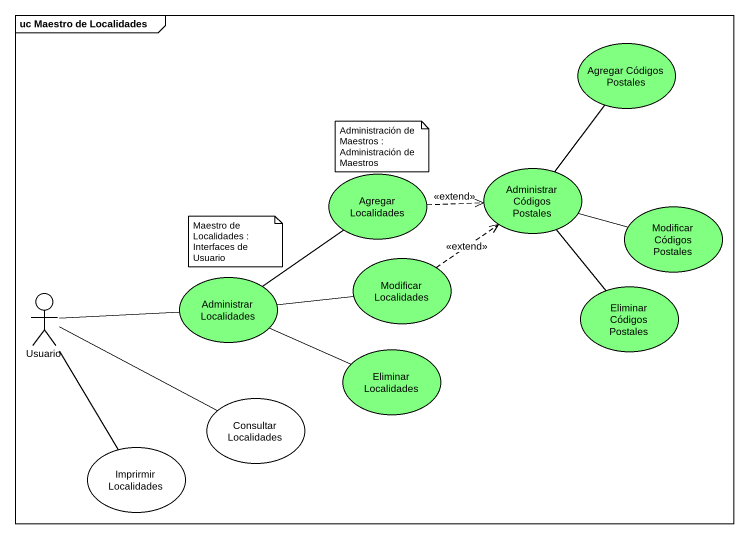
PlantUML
@startuml
mainframe uc Maestro de Localidades
usecase "Agregar Códigos Postales" as Agregar_Códigos_Postales #80FF80
usecase "Administrar Códigos Postales" as Administrar_Códigos_Postales #80FF80
usecase "Agregar Localidades" as Agregar_Localidades #80FF80
usecase "Modificar Códigos Postales" as Modificar_Códigos_Postales #80FF80
actor Usuario
usecase "Administrar Localidades" as Administrar_Localidades #80FF80
usecase "Modificar Localidades" as Modificar_Localidades #80FF80
usecase "Eliminar Códigos Postales" as Eliminar_Códigos_Postales #80FF80
usecase "Eliminar Localidades" as Eliminar_Localidades #80FF80
usecase "Consultar Localidades" as Consultar_Localidades
usecase "Imprirmir Localidades" as Imprirmir_Localidades
Administrar_Códigos_Postales -up- Agregar_Códigos_Postales
Administrar_Códigos_Postales -right- Modificar_Códigos_Postales
Administrar_Códigos_Postales -- Eliminar_Códigos_Postales
Agregar_Localidades .right.> Administrar_Códigos_Postales : <<extend>>
Usuario -right- Administrar_Localidades
Usuario -right- Consultar_Localidades
Usuario -- Imprirmir_Localidades
Administrar_Localidades -up- Agregar_Localidades
Administrar_Localidades -right- Modificar_Localidades
Administrar_Localidades -right- Eliminar_Localidades
Modificar_Localidades .up.> Administrar_Códigos_Postales : <<extend>>
note as N1
  Administración de Maestros : Administración de Maestros
end note
note as N2
  Maestro de Localidades : Interfaces de Usuario
end note
@enduml
